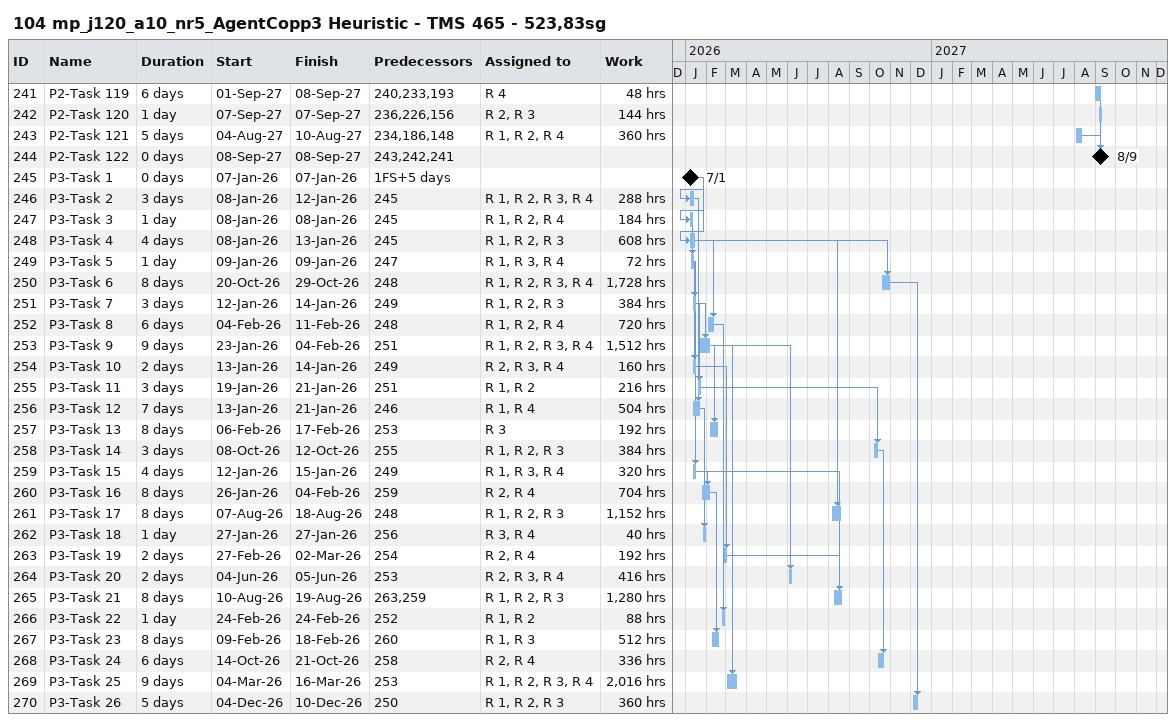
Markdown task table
104 mp_j120_a10_nr5_AgentCopp3 Heuristic - TMS 465 - 523,83sg

| ID | Task | Duration | Start | Finish | Predecessors | Resources | Work (h) |
|---|---|---|---|---|---|---|---|
| 241 | P2-Task 119 | 6d | 2027-09-01 | 2027-09-08 | 240, 233, 193 | R 4 | 48 |
| 242 | P2-Task 120 | 1d | 2027-09-07 | 2027-09-07 | 236, 226, 156 | R 2, R 3 | 144 |
| 243 | P2-Task 121 | 5d | 2027-08-04 | 2027-08-10 | 234, 186, 148 | R 1, R 2, R 4 | 360 |
| 244 | P2-Task 122 | 0d | 2027-09-08 | 2027-09-08 | 243, 242, 241 |  |  |
| 245 | P3-Task 1 | 0d | 2026-01-07 | 2026-01-07 | 1FS+5d |  |  |
| 246 | P3-Task 2 | 3d | 2026-01-08 | 2026-01-12 | 245 | R 1, R 2, R 3, R 4 | 288 |
| 247 | P3-Task 3 | 1d | 2026-01-08 | 2026-01-08 | 245 | R 1, R 2, R 4 | 184 |
| 248 | P3-Task 4 | 4d | 2026-01-08 | 2026-01-13 | 245 | R 1, R 2, R 3 | 608 |
| 249 | P3-Task 5 | 1d | 2026-01-09 | 2026-01-09 | 247 | R 1, R 3, R 4 | 72 |
| 250 | P3-Task 6 | 8d | 2026-10-20 | 2026-10-29 | 248 | R 1, R 2, R 3, R 4 | 1728 |
| 251 | P3-Task 7 | 3d | 2026-01-12 | 2026-01-14 | 249 | R 1, R 2, R 3 | 384 |
| 252 | P3-Task 8 | 6d | 2026-02-04 | 2026-02-11 | 248 | R 1, R 2, R 4 | 720 |
| 253 | P3-Task 9 | 9d | 2026-01-23 | 2026-02-04 | 251 | R 1, R 2, R 3, R 4 | 1512 |
| 254 | P3-Task 10 | 2d | 2026-01-13 | 2026-01-14 | 249 | R 2, R 3, R 4 | 160 |
| 255 | P3-Task 11 | 3d | 2026-01-19 | 2026-01-21 | 251 | R 1, R 2 | 216 |
| 256 | P3-Task 12 | 7d | 2026-01-13 | 2026-01-21 | 246 | R 1, R 4 | 504 |
| 257 | P3-Task 13 | 8d | 2026-02-06 | 2026-02-17 | 253 | R 3 | 192 |
| 258 | P3-Task 14 | 3d | 2026-10-08 | 2026-10-12 | 255 | R 1, R 2, R 3 | 384 |
| 259 | P3-Task 15 | 4d | 2026-01-12 | 2026-01-15 | 249 | R 1, R 3, R 4 | 320 |
| 260 | P3-Task 16 | 8d | 2026-01-26 | 2026-02-04 | 259 | R 2, R 4 | 704 |
| 261 | P3-Task 17 | 8d | 2026-08-07 | 2026-08-18 | 248 | R 1, R 2, R 3 | 1152 |
| 262 | P3-Task 18 | 1d | 2026-01-27 | 2026-01-27 | 256 | R 3, R 4 | 40 |
| 263 | P3-Task 19 | 2d | 2026-02-27 | 2026-03-02 | 254 | R 2, R 4 | 192 |
| 264 | P3-Task 20 | 2d | 2026-06-04 | 2026-06-05 | 253 | R 2, R 3, R 4 | 416 |
| 265 | P3-Task 21 | 8d | 2026-08-10 | 2026-08-19 | 263, 259 | R 1, R 2, R 3 | 1280 |
| 266 | P3-Task 22 | 1d | 2026-02-24 | 2026-02-24 | 252 | R 1, R 2 | 88 |
| 267 | P3-Task 23 | 8d | 2026-02-09 | 2026-02-18 | 260 | R 1, R 3 | 512 |
| 268 | P3-Task 24 | 6d | 2026-10-14 | 2026-10-21 | 258 | R 2, R 4 | 336 |
| 269 | P3-Task 25 | 9d | 2026-03-04 | 2026-03-16 | 253 | R 1, R 2, R 3, R 4 | 2016 |
| 270 | P3-Task 26 | 5d | 2026-12-04 | 2026-12-10 | 250 | R 1, R 2, R 3 | 360 |
